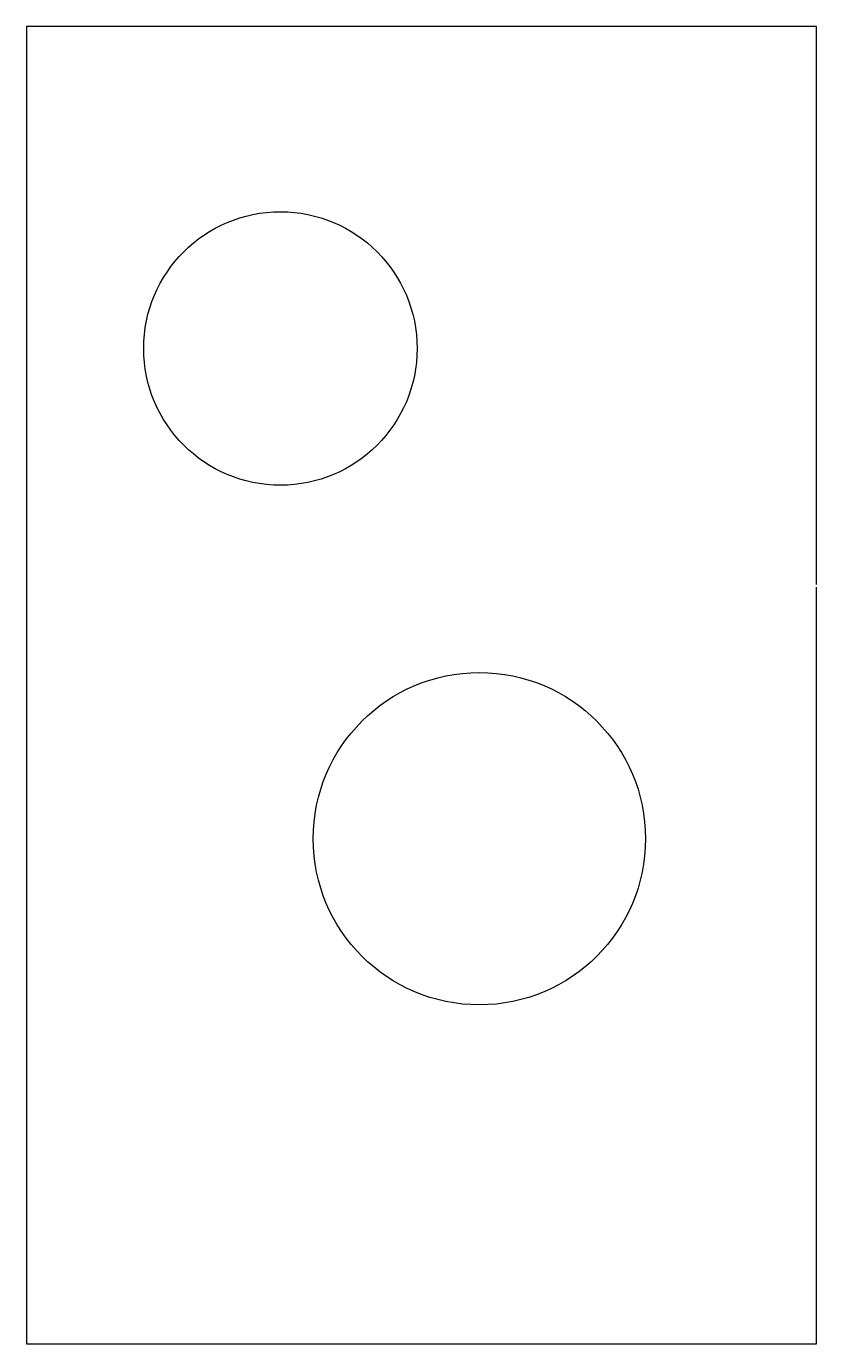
# Model space of a CAD drawing. Header units: millimetres. Extents: x 469 to 619, y 314 to 564.
import ezdxf

# ---------------------------------------------------------------- set-up
doc = ezdxf.new("R2010")
doc.units = ezdxf.units.MM

msp = doc.modelspace()

# ---------------------------------------------------------------- linework, layer by layer
for p, q in [((469.45, 563.98), (469.45, 313.98)), ((619.45, 563.98), (469.45, 563.98)), ((619.45, 458.07), (619.45, 563.98)), ((619.45, 313.98), (619.45, 457.57)), ((469.45, 313.98), (619.45, 313.98))]:
    msp.add_line(p, q)
for centre, radius in [((517.67, 502.85), 25.95), ((555.43, 409.81), 31.53)]:
    msp.add_circle(centre, radius)

doc.saveas('drawing.dxf')
